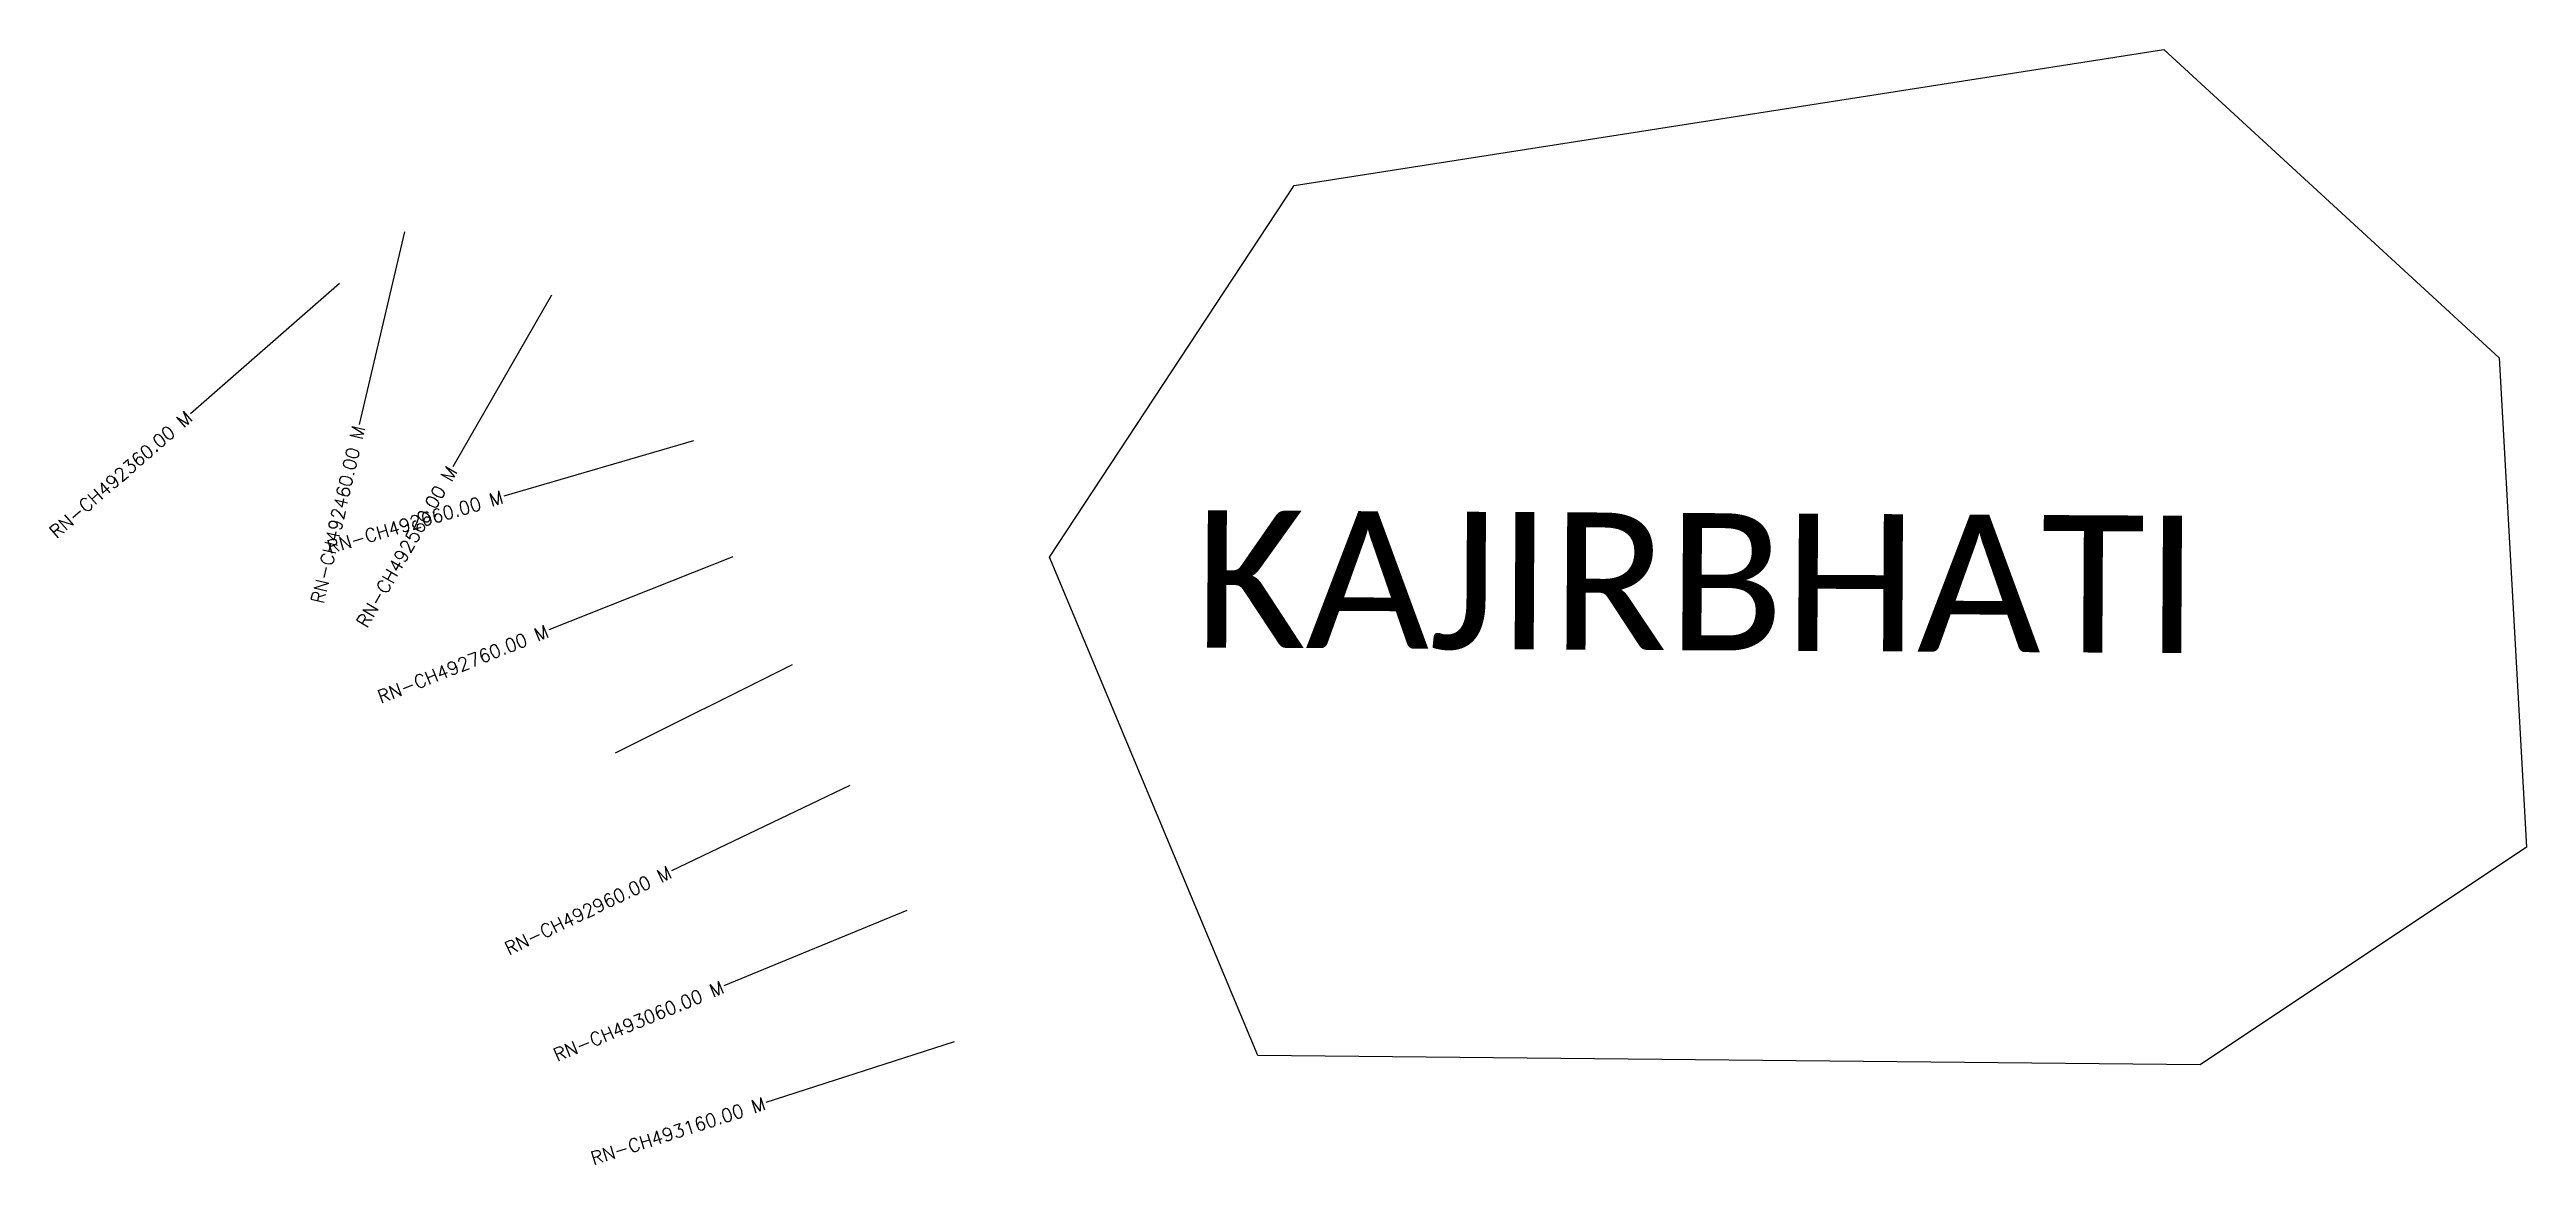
# Model space of a CAD drawing. Header units: metres. Extents: x 316450 to 318328, y 1892299 to 1893144.
import ezdxf
from ezdxf.enums import TextEntityAlignment as Align

# ---------------------------------------------------------------- set-up
doc = ezdxf.new("R2010")
doc.units = ezdxf.units.M
for name, color, linetype in [('CS', 134, 'Continuous'), ('CSMark', 6, 'Continuous'), ('VILLAGE BOUNDRY', 10, 'Continuous'), ('VILLAGE NAME', 250, 'Continuous')]:
    doc.layers.add(name, color=color, linetype=linetype)
doc.styles.get("Standard").update_dxf_attribs({"font": 'simplex.shx'})

msp = doc.modelspace()

# ---------------------------------------------------------------- linework, layer by layer
at = {"layer": 'CS'}
for p, q in [((316719.3, 1893005.6), (316685, 1892859.6)), ((316669.9, 1892966.4), (316556.9, 1892867.8)), ((316830.8, 1892957.6), (316756, 1892827.6)), ((316938.5, 1892847.2), (316794.5, 1892805.2)), ((316968.1, 1892759.2), (316828.7, 1892703.8)), ((317013.3, 1892677.3), (316879.1, 1892610.3)), ((317057, 1892585.8), (316921.6, 1892521.3)), ((317100.1, 1892491.2), (316961.5, 1892434)), ((317136, 1892391.6), (316993.2, 1892345.5))]:
    msp.add_line(p, q, dxfattribs=at)
at = {"layer": 'VILLAGE BOUNDRY'}
msp.add_lwpolyline([(317208.2, 1892759.1), (317393.7, 1893040.8), (318053.3, 1893143.9), (318307.5, 1892910.2), (318328.2, 1892539.2), (318080.8, 1892374.2), (317366.2, 1892381.1), (317208.2, 1892759.1)], dxfattribs=at)

# ---------------------------------------------------------------- texts
at = {"layer": 'CSMark'}
for s, rotation, p in [('RN-CH492360.00 M', 41.1041, (316556.1, 1892867.1)), ('RN-CH492460.00 M', 76.7588, (316684.7, 1892858.6)), ('RN-CH492560.00 M', 60.0642, (316755.5, 1892826.8)), ('RN-CH492660.00 M', 16.2594, (316793.5, 1892804.9)), ('RN-CH492760.00 M', 21.6701, (316827.7, 1892703.5)), ('RN-CH492960.00 M', 25.4625, (316920.7, 1892520.9)), ('RN-CH493060.00 M', 22.4137, (316960.5, 1892433.6)), ('RN-CH493160.00 M', 17.8989, (316992.3, 1892345.2))]:
    msp.add_text(s, height=10, rotation=rotation, dxfattribs=at).set_placement(p, align=Align.MIDDLE_RIGHT)
at = {"layer": 'VILLAGE NAME', "insert": (317318.6, 1892794.6), "char_height": 104.042, "attachment_point": 1, "rotation": 359.6762}
msp.add_mtext_dynamic_manual_height_columns('{\\fCalibri|b0|i0|c0|p34;KAJIRBHATI}', width=1512.254, gutter_width=520.2, heights=[0], dxfattribs=at)

doc.saveas('drawing.dxf')
